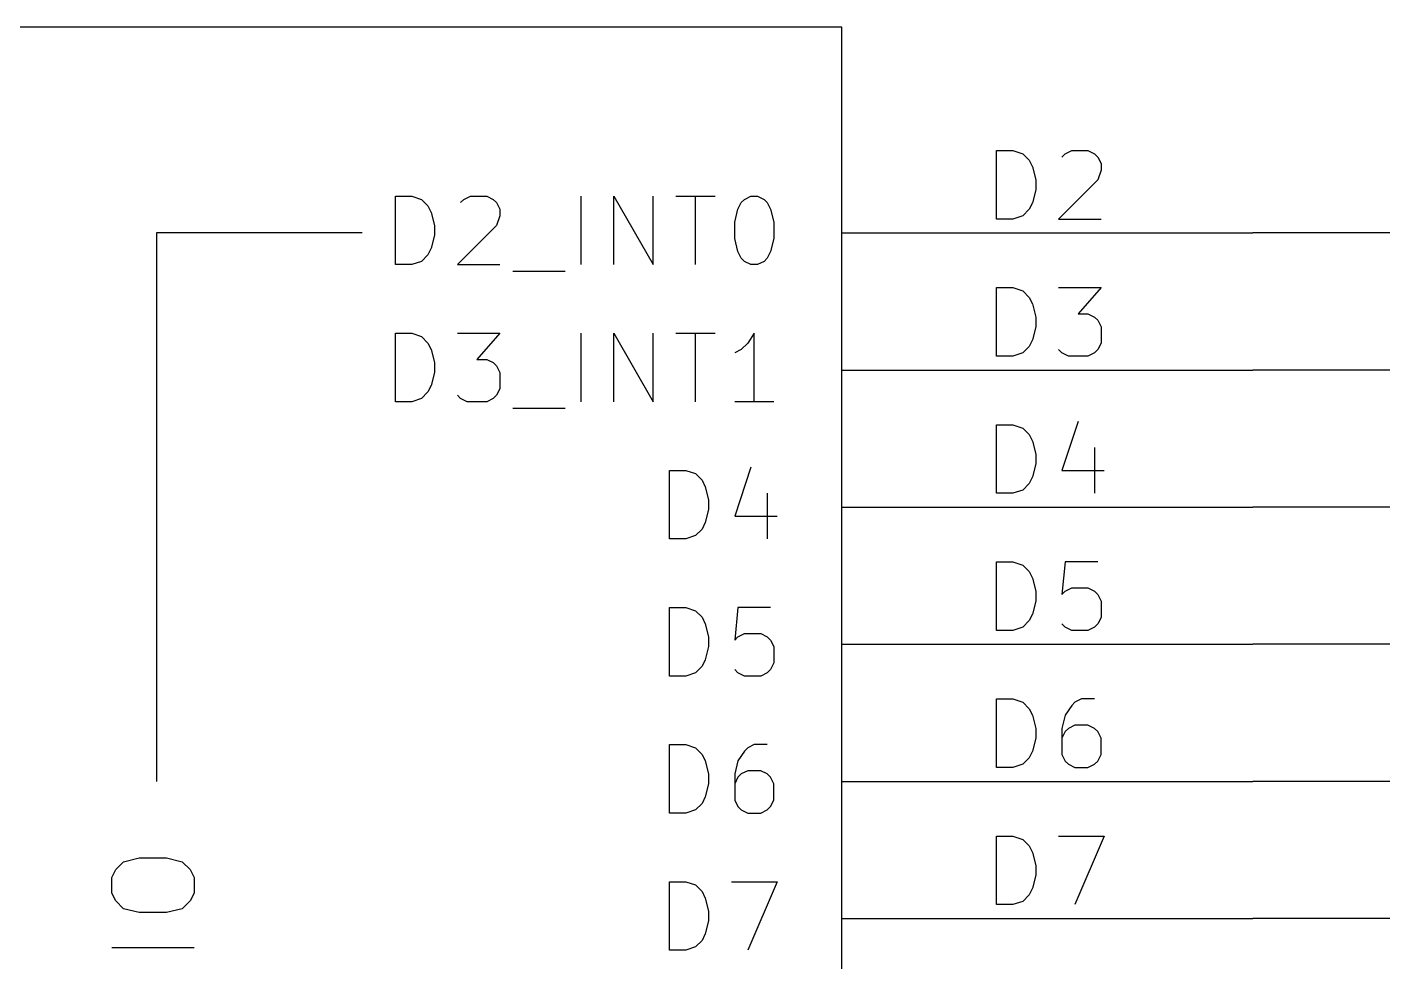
# Model space of a CAD drawing. Extents: x 0.4 to 11.3, y -7.9 to -0.4.
# Drawn here: x 6.506 to 7.5, y -2.582 to -1.9 of the extents above; entities that cross this region are included whole.
import ezdxf

# ---------------------------------------------------------------- set-up
doc = ezdxf.new("R2010")
doc.units = 0
doc.header["$MEASUREMENT"] = 0
for name, color, linetype in [('CYAN2', 4, 'CONTINUOUS'), ('GREEN3', 91, 'CONTINUOUS'), ('LYELLOW', 51, 'CONTINUOUS'), ('RED2', 1, 'CONTINUOUS'), ('RED3', 11, 'CONTINUOUS')]:
    doc.layers.add(name, color=color, linetype=linetype)

msp = doc.modelspace()

# ---------------------------------------------------------------- linework, layer by layer
at = {"layer": 'CYAN2', "linetype": 'CONTINUOUS'}
for p, q in [((6.77428, -2.07313), (6.77428, -2.02313)), ((6.77428, -2.02313), (6.78619, -2.02313)), ((6.77428, -2.07313), (6.77428, -2.02313)), ((6.77428, -2.02313), (6.78619, -2.02313)), ((6.78619, -2.02313), (6.79333, -2.02551)), ((6.78619, -2.02313), (6.79333, -2.02551)), ((6.79333, -2.02551), (6.79809, -2.03028)), ((6.79333, -2.02551), (6.79809, -2.03028)), ((6.82191, -2.02789), (6.82428, -2.02551)), ((6.82191, -2.02789), (6.82428, -2.02551)), ((6.82428, -2.02551), (6.82905, -2.02313)), ((6.82428, -2.02551), (6.82905, -2.02313)), ((6.82905, -2.02313), (6.84095, -2.02313)), ((6.82905, -2.02313), (6.84095, -2.02313)), ((6.84095, -2.02313), (6.84571, -2.02551)), ((6.84095, -2.02313), (6.84571, -2.02551)), ((6.84571, -2.02551), (6.84809, -2.02789)), ((6.84571, -2.02551), (6.84809, -2.02789)), ((6.84809, -2.02789), (6.85048, -2.03265)), ((6.84809, -2.02789), (6.85048, -2.03265)), ((6.91, -2.07313), (6.91, -2.02313)), ((6.91, -2.07313), (6.91, -2.02313)), ((6.93381, -2.07313), (6.93381, -2.02313)), ((6.93381, -2.02313), (6.96238, -2.07313)), ((6.93381, -2.07313), (6.93381, -2.02313)), ((6.93381, -2.02313), (6.96238, -2.07313)), ((6.96238, -2.07313), (6.96238, -2.02313)), ((6.96238, -2.07313), (6.96238, -2.02313)), ((6.97905, -2.02313), (7.00762, -2.02313)), ((6.97905, -2.02313), (7.00762, -2.02313)), ((6.99333, -2.07313), (6.99333, -2.02313)), ((6.99333, -2.07313), (6.99333, -2.02313)), ((7.02428, -2.03265), (7.02667, -2.02789)), ((7.02428, -2.03265), (7.02667, -2.02789)), ((7.02667, -2.02789), (7.02905, -2.02551)), ((7.02667, -2.02789), (7.02905, -2.02551)), ((7.02905, -2.02551), (7.03381, -2.02313)), ((7.02905, -2.02551), (7.03381, -2.02313)), ((7.03381, -2.02313), (7.03857, -2.02313)), ((7.03381, -2.02313), (7.03857, -2.02313)), ((7.03857, -2.02313), (7.04333, -2.02551)), ((7.03857, -2.02313), (7.04333, -2.02551)), ((7.04333, -2.02551), (7.04571, -2.02789)), ((7.04333, -2.02551), (7.04571, -2.02789)), ((7.04571, -2.02789), (7.04809, -2.03265)), ((7.04571, -2.02789), (7.04809, -2.03265)), ((6.79809, -2.03028), (6.80048, -2.03504)), ((6.79809, -2.03028), (6.80048, -2.03504)), ((6.80048, -2.03504), (6.80285, -2.04456)), ((6.80048, -2.03504), (6.80285, -2.04456)), ((6.85048, -2.03742), (6.84809, -2.04456)), ((6.85048, -2.03742), (6.84809, -2.04456)), ((6.85048, -2.03265), (6.85048, -2.03742)), ((6.85048, -2.03265), (6.85048, -2.03742)), ((7.02191, -2.04218), (7.02428, -2.03265)), ((7.02191, -2.04218), (7.02428, -2.03265)), ((7.04809, -2.03265), (7.05048, -2.04218)), ((7.04809, -2.03265), (7.05048, -2.04218)), ((6.80285, -2.04456), (6.80285, -2.0517)), ((6.80285, -2.04456), (6.80285, -2.0517)), ((6.84809, -2.04456), (6.81952, -2.07313)), ((6.84809, -2.04456), (6.81952, -2.07313)), ((7.02191, -2.05408), (7.02191, -2.04218)), ((7.02191, -2.05408), (7.02191, -2.04218)), ((7.05048, -2.04218), (7.05048, -2.05408)), ((7.05048, -2.04218), (7.05048, -2.05408)), ((6.80285, -2.0517), (6.80048, -2.06122)), ((6.80285, -2.0517), (6.80048, -2.06122)), ((7.02428, -2.06361), (7.02191, -2.05408)), ((7.02428, -2.06361), (7.02191, -2.05408)), ((7.05048, -2.05408), (7.04809, -2.06361)), ((7.05048, -2.05408), (7.04809, -2.06361)), ((6.79809, -2.06599), (6.79333, -2.07075)), ((6.79809, -2.06599), (6.79333, -2.07075)), ((6.80048, -2.06122), (6.79809, -2.06599)), ((6.80048, -2.06122), (6.79809, -2.06599)), ((7.02667, -2.06837), (7.02428, -2.06361)), ((7.02667, -2.06837), (7.02428, -2.06361)), ((7.04809, -2.06361), (7.04571, -2.06837)), ((7.04809, -2.06361), (7.04571, -2.06837)), ((6.78619, -2.07313), (6.77428, -2.07313)), ((6.78619, -2.07313), (6.77428, -2.07313)), ((6.79333, -2.07075), (6.78619, -2.07313)), ((6.79333, -2.07075), (6.78619, -2.07313)), ((6.81952, -2.07313), (6.85048, -2.07313)), ((6.81952, -2.07313), (6.85048, -2.07313)), ((6.86, -2.07789), (6.89809, -2.07789)), ((6.86, -2.07789), (6.89809, -2.07789)), ((7.02905, -2.07075), (7.02667, -2.06837)), ((7.02905, -2.07075), (7.02667, -2.06837)), ((7.03381, -2.07313), (7.02905, -2.07075)), ((7.03381, -2.07313), (7.02905, -2.07075)), ((7.03857, -2.07313), (7.03381, -2.07313)), ((7.03857, -2.07313), (7.03381, -2.07313)), ((7.04333, -2.07075), (7.03857, -2.07313)), ((7.04333, -2.07075), (7.03857, -2.07313)), ((7.04571, -2.06837), (7.04333, -2.07075)), ((7.04571, -2.06837), (7.04333, -2.07075)), ((6.77428, -2.17313), (6.77428, -2.12313)), ((6.77428, -2.12313), (6.78619, -2.12313)), ((6.77428, -2.17313), (6.77428, -2.12313)), ((6.77428, -2.12313), (6.78619, -2.12313)), ((6.78619, -2.12313), (6.79333, -2.12551)), ((6.78619, -2.12313), (6.79333, -2.12551)), ((6.79333, -2.12551), (6.79809, -2.13028)), ((6.79333, -2.12551), (6.79809, -2.13028)), ((6.81952, -2.12313), (6.85048, -2.12313)), ((6.81952, -2.12313), (6.85048, -2.12313)), ((6.85048, -2.12313), (6.83381, -2.14218)), ((6.85048, -2.12313), (6.83381, -2.14218)), ((6.91, -2.17313), (6.91, -2.12313)), ((6.91, -2.17313), (6.91, -2.12313)), ((6.93381, -2.17313), (6.93381, -2.12313)), ((6.93381, -2.12313), (6.96238, -2.17313)), ((6.93381, -2.17313), (6.93381, -2.12313)), ((6.93381, -2.12313), (6.96238, -2.17313)), ((6.96238, -2.17313), (6.96238, -2.12313)), ((6.96238, -2.17313), (6.96238, -2.12313)), ((6.97905, -2.12313), (7.00762, -2.12313)), ((6.97905, -2.12313), (7.00762, -2.12313)), ((6.99333, -2.17313), (6.99333, -2.12313)), ((6.99333, -2.17313), (6.99333, -2.12313)), ((7.03619, -2.12313), (7.03143, -2.13028)), ((7.03619, -2.12313), (7.03143, -2.13028)), ((7.03619, -2.17313), (7.03619, -2.12313)), ((7.03619, -2.17313), (7.03619, -2.12313)), ((6.79809, -2.13028), (6.80048, -2.13504)), ((6.79809, -2.13028), (6.80048, -2.13504)), ((6.80048, -2.13504), (6.80285, -2.14456)), ((6.80048, -2.13504), (6.80285, -2.14456)), ((7.02667, -2.13504), (7.02191, -2.13742)), ((7.02667, -2.13504), (7.02191, -2.13742)), ((7.03143, -2.13028), (7.02667, -2.13504)), ((7.03143, -2.13028), (7.02667, -2.13504)), ((6.80285, -2.14456), (6.80285, -2.1517)), ((6.80285, -2.14456), (6.80285, -2.1517)), ((6.83381, -2.14218), (6.84095, -2.14218)), ((6.83381, -2.14218), (6.84095, -2.14218)), ((6.84095, -2.14218), (6.84571, -2.14456)), ((6.84095, -2.14218), (6.84571, -2.14456)), ((6.84571, -2.14456), (6.84809, -2.14694)), ((6.84571, -2.14456), (6.84809, -2.14694)), ((6.84809, -2.14694), (6.85048, -2.1517)), ((6.84809, -2.14694), (6.85048, -2.1517)), ((6.80285, -2.1517), (6.80048, -2.16122)), ((6.80285, -2.1517), (6.80048, -2.16122)), ((6.85048, -2.1517), (6.85048, -2.16361)), ((6.85048, -2.1517), (6.85048, -2.16361)), ((6.79809, -2.16599), (6.79333, -2.17075)), ((6.79809, -2.16599), (6.79333, -2.17075)), ((6.80048, -2.16122), (6.79809, -2.16599)), ((6.80048, -2.16122), (6.79809, -2.16599)), ((6.85048, -2.16361), (6.84809, -2.16837)), ((6.85048, -2.16361), (6.84809, -2.16837)), ((6.78619, -2.17313), (6.77428, -2.17313)), ((6.78619, -2.17313), (6.77428, -2.17313)), ((6.79333, -2.17075), (6.78619, -2.17313)), ((6.79333, -2.17075), (6.78619, -2.17313)), ((6.82191, -2.17075), (6.81952, -2.16837)), ((6.82191, -2.17075), (6.81952, -2.16837)), ((6.82667, -2.17313), (6.82191, -2.17075)), ((6.82667, -2.17313), (6.82191, -2.17075)), ((6.84095, -2.17313), (6.82667, -2.17313)), ((6.84095, -2.17313), (6.82667, -2.17313)), ((6.84571, -2.17075), (6.84095, -2.17313)), ((6.84571, -2.17075), (6.84095, -2.17313)), ((6.84809, -2.16837), (6.84571, -2.17075)), ((6.84809, -2.16837), (6.84571, -2.17075)), ((7.05048, -2.17313), (7.02191, -2.17313)), ((7.05048, -2.17313), (7.02191, -2.17313)), ((6.86, -2.17789), (6.89809, -2.17789)), ((6.86, -2.17789), (6.89809, -2.17789)), ((6.97428, -2.27313), (6.97428, -2.22313)), ((6.97428, -2.22313), (6.98619, -2.22313)), ((6.97428, -2.27313), (6.97428, -2.22313)), ((6.97428, -2.22313), (6.98619, -2.22313)), ((6.98619, -2.22313), (6.99333, -2.22551)), ((6.98619, -2.22313), (6.99333, -2.22551)), ((6.99333, -2.22551), (6.99809, -2.23028)), ((6.99333, -2.22551), (6.99809, -2.23028)), ((7.03381, -2.22075), (7.02191, -2.25646)), ((7.03381, -2.22075), (7.02191, -2.25646)), ((6.99809, -2.23028), (7.00048, -2.23504)), ((6.99809, -2.23028), (7.00048, -2.23504)), ((7.00048, -2.23504), (7.00285, -2.24456)), ((7.00048, -2.23504), (7.00285, -2.24456)), ((7.00285, -2.24456), (7.00285, -2.2517)), ((7.00285, -2.24456), (7.00285, -2.2517)), ((7.04571, -2.2398), (7.04571, -2.27313)), ((7.04571, -2.2398), (7.04571, -2.27313)), ((7.00285, -2.2517), (7.00048, -2.26122)), ((7.00285, -2.2517), (7.00048, -2.26122)), ((7.02191, -2.25646), (7.05285, -2.25646)), ((7.02191, -2.25646), (7.05285, -2.25646)), ((6.99809, -2.26599), (6.99333, -2.27075)), ((6.99809, -2.26599), (6.99333, -2.27075)), ((7.00048, -2.26122), (6.99809, -2.26599)), ((7.00048, -2.26122), (6.99809, -2.26599)), ((6.98619, -2.27313), (6.97428, -2.27313)), ((6.98619, -2.27313), (6.97428, -2.27313)), ((6.99333, -2.27075), (6.98619, -2.27313)), ((6.99333, -2.27075), (6.98619, -2.27313)), ((6.97428, -2.37313), (6.97428, -2.32313)), ((6.97428, -2.32313), (6.98619, -2.32313)), ((6.97428, -2.37313), (6.97428, -2.32313)), ((6.97428, -2.32313), (6.98619, -2.32313)), ((6.98619, -2.32313), (6.99333, -2.32551)), ((6.98619, -2.32313), (6.99333, -2.32551)), ((6.99333, -2.32551), (6.99809, -2.33028)), ((6.99333, -2.32551), (6.99809, -2.33028)), ((7.02428, -2.32313), (7.02191, -2.34694)), ((7.02428, -2.32313), (7.02191, -2.34694)), ((7.04809, -2.32313), (7.02428, -2.32313)), ((7.04809, -2.32313), (7.02428, -2.32313)), ((6.99809, -2.33028), (7.00048, -2.33504)), ((6.99809, -2.33028), (7.00048, -2.33504)), ((7.00048, -2.33504), (7.00285, -2.34456)), ((7.00048, -2.33504), (7.00285, -2.34456)), ((7.00285, -2.34456), (7.00285, -2.3517)), ((7.00285, -2.34456), (7.00285, -2.3517)), ((7.02191, -2.34694), (7.02428, -2.34456)), ((7.02191, -2.34694), (7.02428, -2.34456)), ((7.02428, -2.34456), (7.02905, -2.34218)), ((7.02428, -2.34456), (7.02905, -2.34218)), ((7.02905, -2.34218), (7.04095, -2.34218)), ((7.02905, -2.34218), (7.04095, -2.34218)), ((7.04095, -2.34218), (7.04571, -2.34456)), ((7.04095, -2.34218), (7.04571, -2.34456)), ((7.04571, -2.34456), (7.04809, -2.34694)), ((7.04571, -2.34456), (7.04809, -2.34694)), ((7.00285, -2.3517), (7.00048, -2.36122)), ((7.00285, -2.3517), (7.00048, -2.36122)), ((7.04809, -2.34694), (7.05048, -2.3517)), ((7.04809, -2.34694), (7.05048, -2.3517)), ((7.05048, -2.3517), (7.05048, -2.36361)), ((7.05048, -2.3517), (7.05048, -2.36361)), ((6.99809, -2.36599), (6.99333, -2.37075)), ((6.99809, -2.36599), (6.99333, -2.37075)), ((7.00048, -2.36122), (6.99809, -2.36599)), ((7.00048, -2.36122), (6.99809, -2.36599)), ((7.05048, -2.36361), (7.04809, -2.36837)), ((7.05048, -2.36361), (7.04809, -2.36837)), ((6.98619, -2.37313), (6.97428, -2.37313)), ((6.98619, -2.37313), (6.97428, -2.37313)), ((6.99333, -2.37075), (6.98619, -2.37313)), ((6.99333, -2.37075), (6.98619, -2.37313)), ((7.02428, -2.37075), (7.02191, -2.36837)), ((7.02428, -2.37075), (7.02191, -2.36837)), ((7.02905, -2.37313), (7.02428, -2.37075)), ((7.02905, -2.37313), (7.02428, -2.37075)), ((7.04095, -2.37313), (7.02905, -2.37313)), ((7.04095, -2.37313), (7.02905, -2.37313)), ((7.04571, -2.37075), (7.04095, -2.37313)), ((7.04571, -2.37075), (7.04095, -2.37313)), ((7.04809, -2.36837), (7.04571, -2.37075)), ((7.04809, -2.36837), (7.04571, -2.37075)), ((6.97428, -2.47313), (6.97428, -2.42313)), ((6.97428, -2.42313), (6.98619, -2.42313)), ((6.97428, -2.47313), (6.97428, -2.42313)), ((6.97428, -2.42313), (6.98619, -2.42313)), ((6.98619, -2.42313), (6.99333, -2.42551)), ((6.98619, -2.42313), (6.99333, -2.42551)), ((6.99333, -2.42551), (6.99809, -2.43028)), ((6.99333, -2.42551), (6.99809, -2.43028)), ((7.03143, -2.42551), (7.02905, -2.42789)), ((7.03143, -2.42551), (7.02905, -2.42789)), ((7.03619, -2.42313), (7.03143, -2.42551)), ((7.03619, -2.42313), (7.03143, -2.42551)), ((7.04571, -2.42313), (7.03619, -2.42313)), ((7.04571, -2.42313), (7.03619, -2.42313)), ((6.99809, -2.43028), (7.00048, -2.43504)), ((6.99809, -2.43028), (7.00048, -2.43504)), ((7.00048, -2.43504), (7.00285, -2.44456)), ((7.00048, -2.43504), (7.00285, -2.44456)), ((7.02428, -2.43504), (7.02191, -2.44456)), ((7.02428, -2.43504), (7.02191, -2.44456)), ((7.02905, -2.42789), (7.02428, -2.43504)), ((7.02905, -2.42789), (7.02428, -2.43504)), ((7.00285, -2.44456), (7.00285, -2.4517)), ((7.00285, -2.44456), (7.00285, -2.4517)), ((7.02191, -2.44456), (7.02191, -2.46361)), ((7.02191, -2.44456), (7.02191, -2.46361)), ((7.02667, -2.44456), (7.02428, -2.44694)), ((7.02667, -2.44456), (7.02428, -2.44694)), ((7.03143, -2.44218), (7.02667, -2.44456)), ((7.03143, -2.44218), (7.02667, -2.44456)), ((7.04095, -2.44218), (7.03143, -2.44218)), ((7.04095, -2.44218), (7.03143, -2.44218)), ((7.04571, -2.44456), (7.04095, -2.44218)), ((7.04571, -2.44456), (7.04095, -2.44218)), ((7.04809, -2.44694), (7.04571, -2.44456)), ((7.04809, -2.44694), (7.04571, -2.44456)), ((7.00285, -2.4517), (7.00048, -2.46122)), ((7.00285, -2.4517), (7.00048, -2.46122)), ((7.02428, -2.44694), (7.02191, -2.4517)), ((7.02428, -2.44694), (7.02191, -2.4517)), ((7.05048, -2.4517), (7.04809, -2.44694)), ((7.05048, -2.4517), (7.04809, -2.44694)), ((7.05048, -2.46361), (7.05048, -2.4517)), ((7.05048, -2.46361), (7.05048, -2.4517)), ((6.99809, -2.46599), (6.99333, -2.47075)), ((6.99809, -2.46599), (6.99333, -2.47075)), ((7.00048, -2.46122), (6.99809, -2.46599)), ((7.00048, -2.46122), (6.99809, -2.46599)), ((7.02191, -2.46361), (7.02428, -2.46837)), ((7.02191, -2.46361), (7.02428, -2.46837)), ((7.04809, -2.46837), (7.05048, -2.46361)), ((7.04809, -2.46837), (7.05048, -2.46361)), ((6.98619, -2.47313), (6.97428, -2.47313)), ((6.98619, -2.47313), (6.97428, -2.47313)), ((6.99333, -2.47075), (6.98619, -2.47313)), ((6.99333, -2.47075), (6.98619, -2.47313)), ((7.02428, -2.46837), (7.02667, -2.47075)), ((7.02428, -2.46837), (7.02667, -2.47075)), ((7.02667, -2.47075), (7.03143, -2.47313)), ((7.02667, -2.47075), (7.03143, -2.47313)), ((7.03143, -2.47313), (7.04095, -2.47313)), ((7.03143, -2.47313), (7.04095, -2.47313)), ((7.04095, -2.47313), (7.04571, -2.47075)), ((7.04095, -2.47313), (7.04571, -2.47075)), ((7.04571, -2.47075), (7.04809, -2.46837)), ((7.04571, -2.47075), (7.04809, -2.46837)), ((6.97428, -2.57313), (6.97428, -2.52313)), ((6.97428, -2.52313), (6.98619, -2.52313)), ((6.97428, -2.57313), (6.97428, -2.52313)), ((6.97428, -2.52313), (6.98619, -2.52313)), ((6.98619, -2.52313), (6.99333, -2.52551)), ((6.98619, -2.52313), (6.99333, -2.52551)), ((6.99333, -2.52551), (6.99809, -2.53028)), ((6.99333, -2.52551), (6.99809, -2.53028)), ((7.01952, -2.52313), (7.05285, -2.52313)), ((7.01952, -2.52313), (7.05285, -2.52313)), ((7.05285, -2.52313), (7.03143, -2.57313)), ((7.05285, -2.52313), (7.03143, -2.57313)), ((6.99809, -2.53028), (7.00048, -2.53504)), ((6.99809, -2.53028), (7.00048, -2.53504)), ((7.00048, -2.53504), (7.00285, -2.54456)), ((7.00048, -2.53504), (7.00285, -2.54456)), ((7.00285, -2.54456), (7.00285, -2.5517)), ((7.00285, -2.54456), (7.00285, -2.5517)), ((7.00285, -2.5517), (7.00048, -2.56122)), ((7.00285, -2.5517), (7.00048, -2.56122)), ((7.00048, -2.56122), (6.99809, -2.56599)), ((7.00048, -2.56122), (6.99809, -2.56599)), ((6.98619, -2.57313), (6.97428, -2.57313)), ((6.98619, -2.57313), (6.97428, -2.57313)), ((6.99333, -2.57075), (6.98619, -2.57313)), ((6.99333, -2.57075), (6.98619, -2.57313)), ((6.99809, -2.56599), (6.99333, -2.57075)), ((6.99809, -2.56599), (6.99333, -2.57075))]:
    msp.add_line(p, q, dxfattribs=at)
at = {"layer": 'GREEN3', "linetype": 'CONTINUOUS'}
for p, q in [((7.5, -2.05), (7.4, -2.05)), ((7.5, -2.15), (7.4, -2.15)), ((7.5, -2.25), (7.4, -2.25)), ((7.5, -2.35), (7.4, -2.35)), ((7.5, -2.45), (7.4, -2.45)), ((7.5, -2.55), (7.4, -2.55))]:
    msp.add_line(p, q, dxfattribs=at)
at = {"layer": 'LYELLOW', "linetype": 'CONTINUOUS'}
for p, q in [((7.1, -1.9), (5.7, -1.9)), ((7.1, -4), (7.1, -1.9))]:
    msp.add_line(p, q, dxfattribs=at)
at = {"layer": 'RED2', "linetype": 'CONTINUOUS'}
for p, q in [((7.1, -1.9), (5.7, -1.9)), ((7.1, -4), (7.1, -1.9)), ((6.75, -2.05), (6.6, -2.05)), ((6.6, -2.05), (6.6, -2.45)), ((7.1, -2.05), (7.4, -2.05)), ((7.1, -2.05), (7.4, -2.05)), ((7.1, -2.15), (7.4, -2.15)), ((7.1, -2.15), (7.4, -2.15)), ((7.1, -2.25), (7.4, -2.25)), ((7.1, -2.25), (7.4, -2.25)), ((7.1, -2.35), (7.4, -2.35)), ((7.1, -2.35), (7.4, -2.35)), ((7.1, -2.45), (7.4, -2.45)), ((7.1, -2.45), (7.4, -2.45)), ((6.57593, -2.50856), (6.58736, -2.50571)), ((6.58736, -2.50571), (6.60736, -2.50571)), ((6.60736, -2.50571), (6.61879, -2.50856)), ((6.56736, -2.51999), (6.57022, -2.51428)), ((6.57022, -2.51428), (6.57593, -2.50856)), ((6.61879, -2.50856), (6.62451, -2.51428)), ((6.62451, -2.51428), (6.62736, -2.51999)), ((6.56736, -2.53142), (6.56736, -2.51999)), ((6.62736, -2.51999), (6.62736, -2.53142)), ((6.57022, -2.53714), (6.56736, -2.53142)), ((6.62736, -2.53142), (6.62451, -2.53714)), ((6.57593, -2.54285), (6.57022, -2.53714)), ((6.58736, -2.54571), (6.57593, -2.54285)), ((6.61879, -2.54285), (6.60736, -2.54571)), ((6.62451, -2.53714), (6.61879, -2.54285)), ((6.60736, -2.54571), (6.58736, -2.54571)), ((7.1, -2.55), (7.4, -2.55)), ((7.1, -2.55), (7.4, -2.55)), ((6.62736, -2.57142), (6.56736, -2.57142))]:
    msp.add_line(p, q, dxfattribs=at)
at = {"layer": 'RED3', "linetype": 'CONTINUOUS'}
for p, q in [((7.21309, -2.03988), (7.21309, -1.98988)), ((7.21309, -1.98988), (7.225, -1.98988)), ((7.21309, -2.03988), (7.21309, -1.98988)), ((7.21309, -1.98988), (7.225, -1.98988)), ((7.225, -1.98988), (7.23214, -1.99226)), ((7.225, -1.98988), (7.23214, -1.99226)), ((7.23214, -1.99226), (7.23691, -1.99702)), ((7.23214, -1.99226), (7.23691, -1.99702)), ((7.23691, -1.99702), (7.23929, -2.00178)), ((7.23691, -1.99702), (7.23929, -2.00178)), ((7.26072, -1.99464), (7.26309, -1.99226)), ((7.26072, -1.99464), (7.26309, -1.99226)), ((7.26309, -1.99226), (7.26786, -1.98988)), ((7.26309, -1.99226), (7.26786, -1.98988)), ((7.26786, -1.98988), (7.27976, -1.98988)), ((7.26786, -1.98988), (7.27976, -1.98988)), ((7.27976, -1.98988), (7.28452, -1.99226)), ((7.27976, -1.98988), (7.28452, -1.99226)), ((7.28452, -1.99226), (7.28691, -1.99464)), ((7.28452, -1.99226), (7.28691, -1.99464)), ((7.28691, -1.99464), (7.28929, -1.9994)), ((7.28691, -1.99464), (7.28929, -1.9994)), ((7.23929, -2.00178), (7.24167, -2.01131)), ((7.23929, -2.00178), (7.24167, -2.01131)), ((7.28929, -2.00417), (7.28691, -2.01131)), ((7.28929, -2.00417), (7.28691, -2.01131)), ((7.28929, -1.9994), (7.28929, -2.00417)), ((7.28929, -1.9994), (7.28929, -2.00417)), ((7.24167, -2.01845), (7.23929, -2.02797)), ((7.24167, -2.01845), (7.23929, -2.02797)), ((7.24167, -2.01131), (7.24167, -2.01845)), ((7.24167, -2.01131), (7.24167, -2.01845)), ((7.28691, -2.01131), (7.25833, -2.03988)), ((7.28691, -2.01131), (7.25833, -2.03988)), ((7.23929, -2.02797), (7.23691, -2.03274)), ((7.23929, -2.02797), (7.23691, -2.03274)), ((7.23214, -2.0375), (7.225, -2.03988)), ((7.23214, -2.0375), (7.225, -2.03988)), ((7.23691, -2.03274), (7.23214, -2.0375)), ((7.23691, -2.03274), (7.23214, -2.0375)), ((7.225, -2.03988), (7.21309, -2.03988)), ((7.225, -2.03988), (7.21309, -2.03988)), ((7.25833, -2.03988), (7.28929, -2.03988)), ((7.25833, -2.03988), (7.28929, -2.03988)), ((7.21309, -2.13988), (7.21309, -2.08988)), ((7.21309, -2.08988), (7.225, -2.08988)), ((7.21309, -2.13988), (7.21309, -2.08988)), ((7.21309, -2.08988), (7.225, -2.08988)), ((7.225, -2.08988), (7.23214, -2.09226)), ((7.225, -2.08988), (7.23214, -2.09226)), ((7.23214, -2.09226), (7.23691, -2.09702)), ((7.23214, -2.09226), (7.23691, -2.09702)), ((7.23691, -2.09702), (7.23929, -2.10178)), ((7.23691, -2.09702), (7.23929, -2.10178)), ((7.25833, -2.08988), (7.28929, -2.08988)), ((7.25833, -2.08988), (7.28929, -2.08988)), ((7.28929, -2.08988), (7.27262, -2.10893)), ((7.28929, -2.08988), (7.27262, -2.10893)), ((7.23929, -2.10178), (7.24167, -2.11131)), ((7.23929, -2.10178), (7.24167, -2.11131)), ((7.24167, -2.11131), (7.24167, -2.11845)), ((7.24167, -2.11131), (7.24167, -2.11845)), ((7.27262, -2.10893), (7.27976, -2.10893)), ((7.27262, -2.10893), (7.27976, -2.10893)), ((7.27976, -2.10893), (7.28452, -2.11131)), ((7.27976, -2.10893), (7.28452, -2.11131)), ((7.28452, -2.11131), (7.28691, -2.11369)), ((7.28452, -2.11131), (7.28691, -2.11369)), ((7.28691, -2.11369), (7.28929, -2.11845)), ((7.28691, -2.11369), (7.28929, -2.11845)), ((7.23929, -2.12797), (7.23691, -2.13274)), ((7.23929, -2.12797), (7.23691, -2.13274)), ((7.24167, -2.11845), (7.23929, -2.12797)), ((7.24167, -2.11845), (7.23929, -2.12797)), ((7.28929, -2.11845), (7.28929, -2.13035)), ((7.28929, -2.11845), (7.28929, -2.13035)), ((7.23214, -2.1375), (7.225, -2.13988)), ((7.23214, -2.1375), (7.225, -2.13988)), ((7.23691, -2.13274), (7.23214, -2.1375)), ((7.23691, -2.13274), (7.23214, -2.1375)), ((7.26072, -2.1375), (7.25833, -2.13512)), ((7.26072, -2.1375), (7.25833, -2.13512)), ((7.26548, -2.13988), (7.26072, -2.1375)), ((7.26548, -2.13988), (7.26072, -2.1375)), ((7.28452, -2.1375), (7.27976, -2.13988)), ((7.28452, -2.1375), (7.27976, -2.13988)), ((7.28691, -2.13512), (7.28452, -2.1375)), ((7.28691, -2.13512), (7.28452, -2.1375)), ((7.28929, -2.13035), (7.28691, -2.13512)), ((7.28929, -2.13035), (7.28691, -2.13512)), ((7.225, -2.13988), (7.21309, -2.13988)), ((7.225, -2.13988), (7.21309, -2.13988)), ((7.27976, -2.13988), (7.26548, -2.13988)), ((7.27976, -2.13988), (7.26548, -2.13988)), ((7.27262, -2.1875), (7.26072, -2.22321)), ((7.27262, -2.1875), (7.26072, -2.22321)), ((7.21309, -2.23988), (7.21309, -2.18988)), ((7.21309, -2.18988), (7.225, -2.18988)), ((7.21309, -2.23988), (7.21309, -2.18988)), ((7.21309, -2.18988), (7.225, -2.18988)), ((7.225, -2.18988), (7.23214, -2.19226)), ((7.225, -2.18988), (7.23214, -2.19226)), ((7.23214, -2.19226), (7.23691, -2.19702)), ((7.23214, -2.19226), (7.23691, -2.19702)), ((7.23691, -2.19702), (7.23929, -2.20178)), ((7.23691, -2.19702), (7.23929, -2.20178)), ((7.23929, -2.20178), (7.24167, -2.21131)), ((7.23929, -2.20178), (7.24167, -2.21131)), ((7.28452, -2.20655), (7.28452, -2.23988)), ((7.28452, -2.20655), (7.28452, -2.23988)), ((7.24167, -2.21131), (7.24167, -2.21845)), ((7.24167, -2.21131), (7.24167, -2.21845)), ((7.24167, -2.21845), (7.23929, -2.22797)), ((7.24167, -2.21845), (7.23929, -2.22797)), ((7.26072, -2.22321), (7.29167, -2.22321)), ((7.26072, -2.22321), (7.29167, -2.22321)), ((7.23691, -2.23274), (7.23214, -2.2375)), ((7.23691, -2.23274), (7.23214, -2.2375)), ((7.23929, -2.22797), (7.23691, -2.23274)), ((7.23929, -2.22797), (7.23691, -2.23274)), ((7.225, -2.23988), (7.21309, -2.23988)), ((7.225, -2.23988), (7.21309, -2.23988)), ((7.23214, -2.2375), (7.225, -2.23988)), ((7.23214, -2.2375), (7.225, -2.23988)), ((7.21309, -2.33988), (7.21309, -2.28988)), ((7.21309, -2.28988), (7.225, -2.28988)), ((7.21309, -2.33988), (7.21309, -2.28988)), ((7.21309, -2.28988), (7.225, -2.28988)), ((7.225, -2.28988), (7.23214, -2.29226)), ((7.225, -2.28988), (7.23214, -2.29226)), ((7.23214, -2.29226), (7.23691, -2.29702)), ((7.23214, -2.29226), (7.23691, -2.29702)), ((7.26309, -2.28988), (7.26072, -2.31369)), ((7.26309, -2.28988), (7.26072, -2.31369)), ((7.28691, -2.28988), (7.26309, -2.28988)), ((7.28691, -2.28988), (7.26309, -2.28988)), ((7.23691, -2.29702), (7.23929, -2.30178)), ((7.23691, -2.29702), (7.23929, -2.30178)), ((7.23929, -2.30178), (7.24167, -2.31131)), ((7.23929, -2.30178), (7.24167, -2.31131)), ((7.24167, -2.31131), (7.24167, -2.31845)), ((7.24167, -2.31131), (7.24167, -2.31845)), ((7.26072, -2.31369), (7.26309, -2.31131)), ((7.26072, -2.31369), (7.26309, -2.31131)), ((7.26309, -2.31131), (7.26786, -2.30893)), ((7.26309, -2.31131), (7.26786, -2.30893)), ((7.26786, -2.30893), (7.27976, -2.30893)), ((7.26786, -2.30893), (7.27976, -2.30893)), ((7.27976, -2.30893), (7.28452, -2.31131)), ((7.27976, -2.30893), (7.28452, -2.31131)), ((7.28452, -2.31131), (7.28691, -2.31369)), ((7.28452, -2.31131), (7.28691, -2.31369)), ((7.28691, -2.31369), (7.28929, -2.31845)), ((7.28691, -2.31369), (7.28929, -2.31845)), ((7.24167, -2.31845), (7.23929, -2.32797)), ((7.24167, -2.31845), (7.23929, -2.32797)), ((7.28929, -2.31845), (7.28929, -2.33035)), ((7.28929, -2.31845), (7.28929, -2.33035)), ((7.23691, -2.33274), (7.23214, -2.3375)), ((7.23691, -2.33274), (7.23214, -2.3375)), ((7.23929, -2.32797), (7.23691, -2.33274)), ((7.23929, -2.32797), (7.23691, -2.33274)), ((7.26309, -2.3375), (7.26072, -2.33512)), ((7.26309, -2.3375), (7.26072, -2.33512)), ((7.28691, -2.33512), (7.28452, -2.3375)), ((7.28691, -2.33512), (7.28452, -2.3375)), ((7.28929, -2.33035), (7.28691, -2.33512)), ((7.28929, -2.33035), (7.28691, -2.33512)), ((7.225, -2.33988), (7.21309, -2.33988)), ((7.225, -2.33988), (7.21309, -2.33988)), ((7.23214, -2.3375), (7.225, -2.33988)), ((7.23214, -2.3375), (7.225, -2.33988)), ((7.26786, -2.33988), (7.26309, -2.3375)), ((7.26786, -2.33988), (7.26309, -2.3375)), ((7.27976, -2.33988), (7.26786, -2.33988)), ((7.27976, -2.33988), (7.26786, -2.33988)), ((7.28452, -2.3375), (7.27976, -2.33988)), ((7.28452, -2.3375), (7.27976, -2.33988)), ((7.21309, -2.43988), (7.21309, -2.38988)), ((7.21309, -2.38988), (7.225, -2.38988)), ((7.21309, -2.43988), (7.21309, -2.38988)), ((7.21309, -2.38988), (7.225, -2.38988)), ((7.225, -2.38988), (7.23214, -2.39226)), ((7.225, -2.38988), (7.23214, -2.39226)), ((7.23214, -2.39226), (7.23691, -2.39702)), ((7.23214, -2.39226), (7.23691, -2.39702)), ((7.26786, -2.39464), (7.26309, -2.40178)), ((7.26786, -2.39464), (7.26309, -2.40178)), ((7.27024, -2.39226), (7.26786, -2.39464)), ((7.27024, -2.39226), (7.26786, -2.39464)), ((7.275, -2.38988), (7.27024, -2.39226)), ((7.275, -2.38988), (7.27024, -2.39226)), ((7.28452, -2.38988), (7.275, -2.38988)), ((7.28452, -2.38988), (7.275, -2.38988)), ((7.23691, -2.39702), (7.23929, -2.40178)), ((7.23691, -2.39702), (7.23929, -2.40178)), ((7.23929, -2.40178), (7.24167, -2.41131)), ((7.23929, -2.40178), (7.24167, -2.41131)), ((7.26309, -2.40178), (7.26072, -2.41131)), ((7.26309, -2.40178), (7.26072, -2.41131)), ((7.24167, -2.41131), (7.24167, -2.41845)), ((7.24167, -2.41131), (7.24167, -2.41845)), ((7.26072, -2.41131), (7.26072, -2.43035)), ((7.26072, -2.41131), (7.26072, -2.43035)), ((7.26309, -2.41369), (7.26072, -2.41845)), ((7.26309, -2.41369), (7.26072, -2.41845)), ((7.26548, -2.41131), (7.26309, -2.41369)), ((7.26548, -2.41131), (7.26309, -2.41369)), ((7.27024, -2.40893), (7.26548, -2.41131)), ((7.27024, -2.40893), (7.26548, -2.41131)), ((7.27976, -2.40893), (7.27024, -2.40893)), ((7.27976, -2.40893), (7.27024, -2.40893)), ((7.28452, -2.41131), (7.27976, -2.40893)), ((7.28452, -2.41131), (7.27976, -2.40893)), ((7.28691, -2.41369), (7.28452, -2.41131)), ((7.28691, -2.41369), (7.28452, -2.41131)), ((7.28929, -2.41845), (7.28691, -2.41369)), ((7.28929, -2.41845), (7.28691, -2.41369)), ((7.24167, -2.41845), (7.23929, -2.42797)), ((7.24167, -2.41845), (7.23929, -2.42797)), ((7.28929, -2.43035), (7.28929, -2.41845)), ((7.28929, -2.43035), (7.28929, -2.41845)), ((7.23691, -2.43274), (7.23214, -2.4375)), ((7.23691, -2.43274), (7.23214, -2.4375)), ((7.23929, -2.42797), (7.23691, -2.43274)), ((7.23929, -2.42797), (7.23691, -2.43274)), ((7.26072, -2.43035), (7.26309, -2.43512)), ((7.26072, -2.43035), (7.26309, -2.43512)), ((7.26309, -2.43512), (7.26548, -2.4375)), ((7.26309, -2.43512), (7.26548, -2.4375)), ((7.28452, -2.4375), (7.28691, -2.43512)), ((7.28452, -2.4375), (7.28691, -2.43512)), ((7.28691, -2.43512), (7.28929, -2.43035)), ((7.28691, -2.43512), (7.28929, -2.43035)), ((7.225, -2.43988), (7.21309, -2.43988)), ((7.225, -2.43988), (7.21309, -2.43988)), ((7.23214, -2.4375), (7.225, -2.43988)), ((7.23214, -2.4375), (7.225, -2.43988)), ((7.26548, -2.4375), (7.27024, -2.43988)), ((7.26548, -2.4375), (7.27024, -2.43988)), ((7.27024, -2.43988), (7.27976, -2.43988)), ((7.27024, -2.43988), (7.27976, -2.43988)), ((7.27976, -2.43988), (7.28452, -2.4375)), ((7.27976, -2.43988), (7.28452, -2.4375)), ((7.21309, -2.53988), (7.21309, -2.48988)), ((7.21309, -2.48988), (7.225, -2.48988)), ((7.21309, -2.53988), (7.21309, -2.48988)), ((7.21309, -2.48988), (7.225, -2.48988)), ((7.225, -2.48988), (7.23214, -2.49226)), ((7.225, -2.48988), (7.23214, -2.49226)), ((7.23214, -2.49226), (7.23691, -2.49702)), ((7.23214, -2.49226), (7.23691, -2.49702)), ((7.25833, -2.48988), (7.29167, -2.48988)), ((7.25833, -2.48988), (7.29167, -2.48988)), ((7.29167, -2.48988), (7.27024, -2.53988)), ((7.29167, -2.48988), (7.27024, -2.53988)), ((7.23691, -2.49702), (7.23929, -2.50178)), ((7.23691, -2.49702), (7.23929, -2.50178)), ((7.23929, -2.50178), (7.24167, -2.51131)), ((7.23929, -2.50178), (7.24167, -2.51131)), ((7.24167, -2.51131), (7.24167, -2.51845)), ((7.24167, -2.51131), (7.24167, -2.51845)), ((7.24167, -2.51845), (7.23929, -2.52797)), ((7.24167, -2.51845), (7.23929, -2.52797)), ((7.23691, -2.53274), (7.23214, -2.5375)), ((7.23691, -2.53274), (7.23214, -2.5375)), ((7.23929, -2.52797), (7.23691, -2.53274)), ((7.23929, -2.52797), (7.23691, -2.53274)), ((7.225, -2.53988), (7.21309, -2.53988)), ((7.225, -2.53988), (7.21309, -2.53988)), ((7.23214, -2.5375), (7.225, -2.53988)), ((7.23214, -2.5375), (7.225, -2.53988))]:
    msp.add_line(p, q, dxfattribs=at)

doc.saveas('drawing.dxf')
